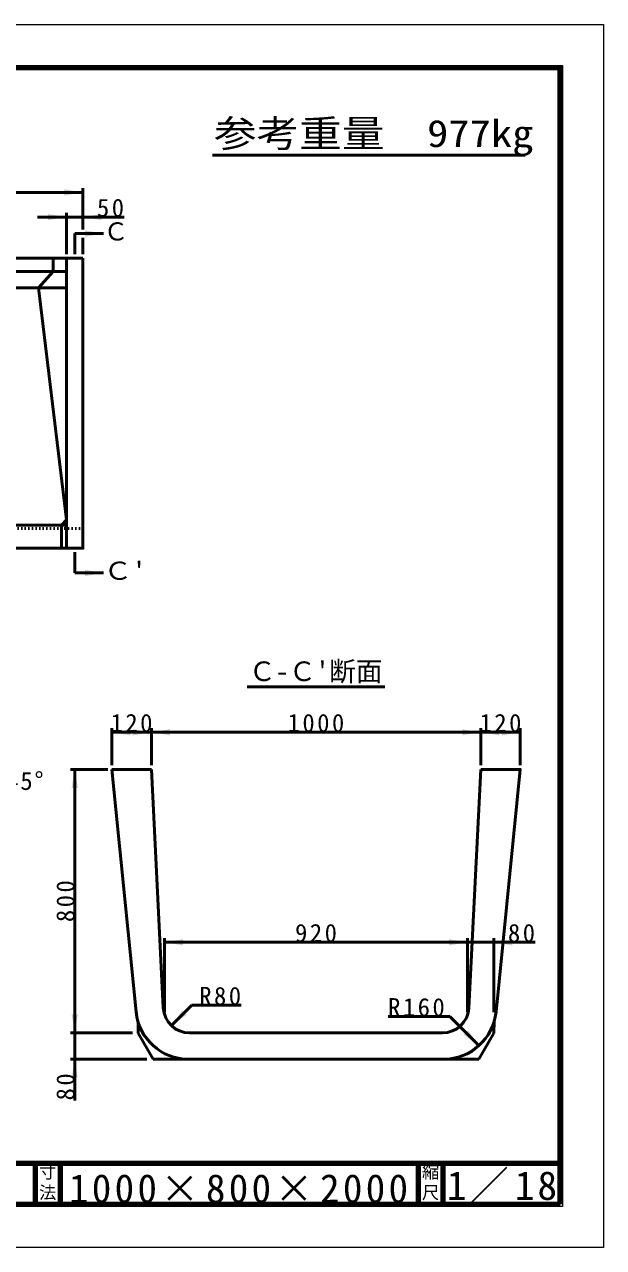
# Model space of a CAD drawing. Units: millimetres, scale not verified. Extents: x -2102 to 2102, y -1485 to 1485.
# Drawn here: x 696 to 2102, y -1485 to 1485 of the extents above; entities that cross this region are included whole.
import ezdxf
from ezdxf.enums import TextEntityAlignment as Align

# ---------------------------------------------------------------- set-up
doc = ezdxf.new("R2010")
doc.units = ezdxf.units.MM
doc.header["$LTSCALE"] = 5
doc.linetypes.add('DOTTED', pattern=[1.75, 0.25, -1.5])
doc.layers.add('0-0_V-nasSTD', color=7, linetype='Continuous', lineweight=50)
doc.layers.add('0-1_0', color=7, linetype='Continuous', lineweight=50)
doc.styles.add('ＭＳ ゴシック', font='')
doc.styles.get('ＭＳ ゴシック').set_extended_font_data('MS Gothic')

msp = doc.modelspace()

# ---------------------------------------------------------------- linework, layer by layer
at = {"layer": '0-0_V-nasSTD'}
for p, q in [((-761.793, 1077.269), (838.207, 1077.269)), ((838.207, 1087.269), (838.207, 987.269)), ((798.207, 1017.269), (728.207, 1017.269)), ((798.207, 1027.269), (798.207, 927.269)), ((818.207, 927.269), (818.207, 977.269)), ((888.207, 977.269), (818.207, 977.269)), ((838.207, 967.269), (838.207, 927.269)), ((766.207, 917.269), (766.207, 885.269)), ((798.207, 213.269), (798.207, 917.269)), ((798.207, 885.269), (18.207, 885.269)), ((730.207, 845.269), (766.207, 885.269)), ((798.207, 845.269), (18.207, 845.269)), ((730.207, 845.269), (798.207, 281.912)), ((798.207, 269.214), (18.207, 269.214)), ((818.207, 203.269), (818.207, 153.269)), ((888.207, 153.269), (818.207, 153.269)), ((908.289, -223.796), (908.289, -313.796)), ((908.289, -233.796), (1004.289, -233.796)), ((1004.289, -223.796), (1004.289, -313.796)), ((1004.289, -233.796), (1804.289, -233.796)), ((1804.289, -223.796), (1804.289, -313.796)), ((1900.289, -233.796), (1804.289, -233.796)), ((1900.289, -223.796), (1900.289, -313.796)), ((808.289, -323.796), (898.289, -323.796)), ((818.289, -323.796), (818.289, -963.796)), ((908.289, -323.796), (967.163, -912.532)), ((1004.289, -323.796), (908.289, -323.796)), ((1004.289, -323.796), (1033.249, -902.992)), ((1775.33, -902.992), (1804.289, -323.796)), ((1036.289, -733.796), (1036.289, -913.796)), ((1772.289, -733.796), (1772.289, -913.796)), ((1836.289, -733.796), (1836.289, -913.796)), ((1772.289, -743.796), (1036.289, -743.796)), ((1772.289, -743.796), (1836.289, -743.796)), ((1836.289, -743.796), (1936.289, -743.796)), ((1053.059, -946.167), (1102.556, -896.669)), ((1102.556, -896.669), (1222.556, -896.669)), ((971.905, -936.506), (972.293, -964.063)), ((1579.229, -923.991), (1729.229, -923.991)), ((1799.94, -994.701), (1729.229, -923.991)), ((1836.674, -936.506), (1836.286, -964.063)), ((808.289, -963.796), (958.289, -963.796)), ((818.289, -963.796), (818.289, -1027.796)), ((1009.089, -1027.796), (972.293, -964.063)), ((1097.169, -963.796), (1711.41, -963.796)), ((1799.489, -1027.796), (1836.286, -964.063)), ((808.289, -1027.796), (993.289, -1027.796)), ((818.289, -1027.796), (818.289, -1127.796)), ((1009.089, -1027.796), (1094.528, -1027.796)), ((1094.528, -1027.796), (1714.051, -1027.796)), ((1799.489, -1027.796), (1714.051, -1027.796))]:
    msp.add_line(p, q, dxfattribs=at)
at = {"layer": '0-0_V-nasSTD', "linetype": 'DOTTED'}
msp.add_line((838.207, 261.269), (-761.793, 261.269), dxfattribs=at)
at = {"layer": '0-0_V-nasSTD', "lineweight": 100}
for p, q in [((722.5, -1280), (722.5, -1380)), ((782.5, -1280), (782.5, -1380)), ((1652.5, -1280), (1652.5, -1380)), ((1652.5, -1280), (1652.5, -1380)), ((1712.5, -1280), (1712.5, -1380)), ((-1997.5, -1380), (1997.5, -1380))]:
    msp.add_line(p, q, dxfattribs=at)
at = {"layer": '0-0_V-nasSTD', "lineweight": 18}
for points in [[(-2102.5, -1485), (-2102.5, 1485), (2102.5, 1485), (2102.5, -1485)], [(-2002.5, -1385), (-2002.5, 1385), (2002.5, 1385), (2002.5, -1385)]]:
    msp.add_lwpolyline(points, close=True, dxfattribs=at)
at = {"layer": '0-0_V-nasSTD', "lineweight": 100}
msp.add_lwpolyline([(1997.5, -1380), (1997.5, 1380), (-1997.5, 1380)], dxfattribs=at)
at = {"layer": '0-0_V-nasSTD'}
for points in [[(798.207, 1017.269), (838.207, 1017.269), (938.207, 1017.269)], [(-801.793, 165.269), (-801.793, 917.269), (838.207, 917.269)], [(838.207, 917.269), (838.207, 213.269), (-705.793, 213.269)], [(798.207, 281.912), (785.707, 269.214), (785.707, 213.269)], [(1841.416, -912.532), (1900.289, -323.796), (1804.289, -323.796)]]:
    msp.add_lwpolyline(points, dxfattribs=at)
for centre, radius, start, end in [((1094.528, -899.796), 128, 185.71059, 270), ((1097.169, -899.796), 64, 182.86241, 270), ((1711.41, -899.796), 64, 270, 357.13759), ((1714.051, -899.796), 128, 270, 354.28941)]:
    msp.add_arc(centre, radius, start, end, dxfattribs=at)
for points in [[(793.207, 1069.769), (793.207, 1084.769), (838.207, 1077.269)], [(753.207, 1009.769), (753.207, 1024.769), (798.207, 1017.269)], [(838.207, 1017.269), (883.207, 1009.769), (883.207, 1024.769)], [(843.207, 969.769), (843.207, 984.769), (888.207, 977.269)], [(843.336, 145.769), (843.336, 160.769), (888.336, 153.269)], [(908.289, -233.796), (953.289, -241.296), (953.289, -226.296)], [(959.289, -241.296), (959.289, -226.296), (1004.289, -233.796)], [(1004.289, -233.796), (1049.289, -241.296), (1049.289, -226.296)], [(1759.289, -241.296), (1759.289, -226.296), (1804.289, -233.796)], [(1804.289, -233.796), (1849.289, -241.296), (1849.289, -226.296)], [(1855.289, -241.296), (1855.289, -226.296), (1900.289, -233.796)], [(810.789, -368.796), (818.289, -323.796), (825.789, -368.796)], [(1036.289, -743.796), (1081.289, -751.296), (1081.289, -736.296)], [(1727.289, -751.296), (1727.289, -736.296), (1772.289, -743.796)], [(1836.289, -743.796), (1881.289, -751.296), (1881.289, -736.296)], [(810.789, -918.796), (818.289, -963.796), (825.789, -918.796)], [(1053.059, -946.167), (1079.576, -909.043), (1090.182, -919.65)], [(1762.817, -968.185), (1773.423, -957.578), (1799.94, -994.701)], [(810.789, -1072.796), (818.289, -1027.796), (825.789, -1072.796)]]:
    msp.add_solid(points, dxfattribs=at)
at = {"layer": '0-1_0'}
for p, q in [((1152.5, 1167.5), (1912, 1167.5)), ((1237.161, -123.796), (1571.417, -123.796))]:
    msp.add_line(p, q, dxfattribs=at)
at = {"layer": '0-1_0', "lineweight": 100}
msp.add_line((-1997.5, -1280), (1997.5, -1280), dxfattribs=at)

# ---------------------------------------------------------------- texts
at = {"layer": '0-0_V-nasSTD', "style": 'ＭＳ ゴシック', "width": 1.15}
for s, height, p in [('参考重量\u3000977kg', 65.98, (1156.5, 1167.5)), ("Ｃ'", 43.99, (888.336, 123.269))]:
    msp.add_text(s, height=height, dxfattribs=at).set_placement(p, align=Align.BOTTOM_LEFT)
at = {"layer": '0-0_V-nasSTD', "style": 'ＭＳ ゴシック'}
for s, height, p in [('Ｃ', 43.99, (888.207, 947.269)), ("Ｃ-Ｃ'断面", 47.65, (1241.157, -123.796)), ('寸', 30.79, (731.482, -1326.001)), ('縮', 30.79, (1661.482, -1326.001)), ('法', 30.79, (731.476, -1375.99)), ('尺', 30.79, (1661.476, -1375.99))]:
    msp.add_text(s, height=height, dxfattribs=at).set_placement(p, align=Align.BOTTOM_LEFT)
at = {"layer": '0-0_V-nasSTD', "attachment_point": 7, "style": 'ＭＳ ゴシック'}
for s, insert, char_height in [('\\T1.2;50', (872.207, 1017.269), 43.99), ('\\T1.2;120', (905.302, -233.796), 43.99), ('\\T1.2;1000', (1335.184, -233.796), 43.99), ('\\T1.2;120', (1801.302, -233.796), 43.99), ('\\T1.15;45°', (651.707, -374.514), 43.99), ('\\T1.2;920', (1353.302, -743.796), 43.99), ('\\T1.2;80', (1870.289, -743.796), 43.99), ('\\T1.2;R80', (1120.556, -896.669), 43.99), ('\\T1.2;R160', (1579.229, -923.991), 43.99), ('\\T1.16;1／18', (1722, -1377.418), 69.65), ('\\T1.17;1000×800×2000', (804.25, -1377.53), 69.65)]:
    msp.add_mtext(s, dxfattribs=dict(at, insert=insert, char_height=char_height))
at = {"layer": '0-0_V-nasSTD', "char_height": 43.99, "attachment_point": 7, "rotation": 90, "style": 'ＭＳ ゴシック'}
for s, insert in [('\\T1.2;800', (818.289, -694.783)), ('\\T1.2;80', (818.3, -1127.796))]:
    msp.add_mtext(s, dxfattribs=dict(at, insert=insert))

doc.saveas('drawing.dxf')
